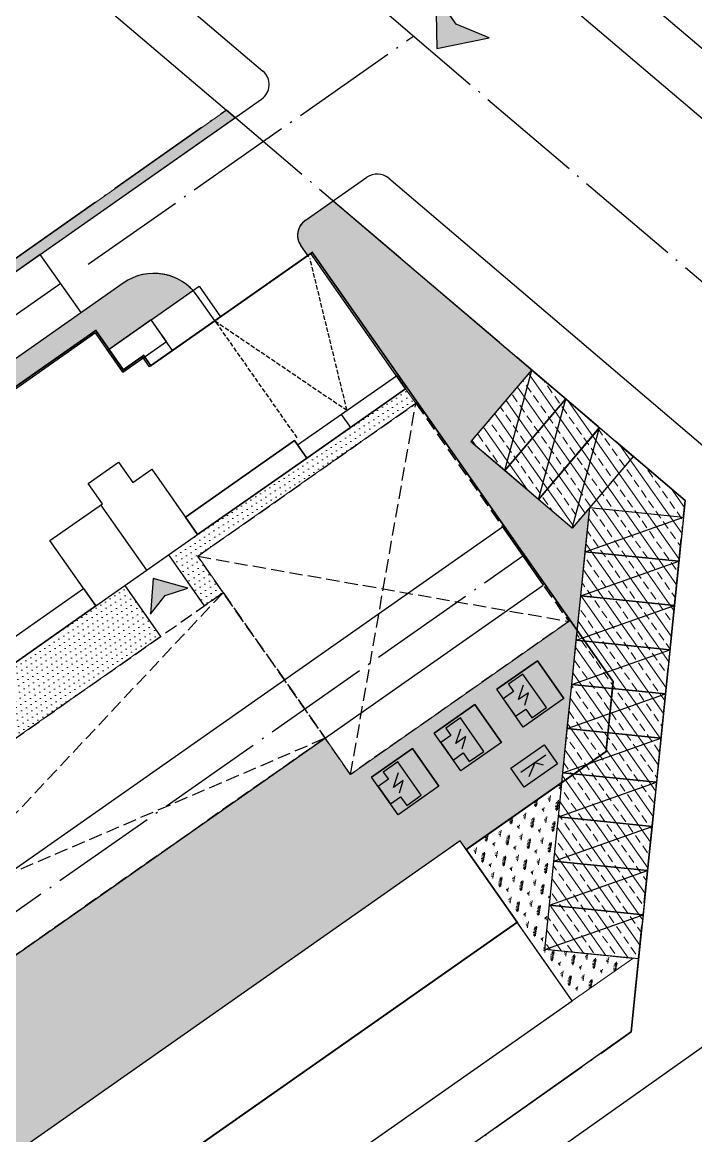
# Model space of a CAD drawing. Extents: x 36524853 to 36525459, y 2743936 to 2747542.
# Drawn here: x 36525028.8 to 36525066.7, y 2745883 to 2745945.7 of the extents above; entities that cross this region are included whole.
import ezdxf

# ---------------------------------------------------------------- set-up
doc = ezdxf.new("R2010")
doc.units = 0
doc.header["$LTSCALE"] = 1000
doc.header["$MEASUREMENT"] = 0
for name, pattern in [('DASH', [0.35, 0.25, -0.1]), ('DASHDOT', [25.4, 12.7, -6.35, 0, -6.35]), ('DOTE', [2.42, 2, -0.2, 0.02, -0.2])]:
    doc.linetypes.add(name, pattern=pattern)
for name, color, linetype in [('0-扑救场地', 6, 'DASH'), ('0-用地红线', 1, 'DOTE'), ('0-规划地下室', 2, 'Continuous'), ('0-规划建筑', 34, 'Continuous'), ('0-规划车位', 8, 'Continuous'), ('0-规划道路', 4, 'Continuous'), ('0-规划道路中线', 211, 'DASHDOT'), ('_0', 7, 'Continuous'), ('道路', 251, 'Continuous')]:
    doc.layers.add(name, color=color, linetype=linetype)
doc.layers.add('0-有效绿地', color=96, linetype='Continuous', lineweight=5)
pattern_1 = [(33.203265, (36524524.64015, 2747236.33106), (-0.04103508, 0.352595994), [0, -0.3175])]
pattern_2 = [(80.03674, (36524524.6788, 2747236.6898), (-0.9742826, 1.3895227), [0.18, -0.036, 0.048, -0.036, 0.18, -0.72]), (80.03674, (36524524.633, 2747236.6369), (-0.9742826, 1.3895227), [0.12, -0.09, 0.18, -0.09, 0.12, -0.6]), (80.03674, (36524524.2329, 2747237.1336), (-0.9742826, 1.3895227), [0.15, -0.06, 0.15, -0.84]), (80.03674, (36524523.8927, 2747236.5842), (-0.9742826, 1.3895227), [0.06, -0.12, 0.06, -0.96]), (170.03674, (36524523.9134, 2747236.7024), (-1.3895227, -0.9742826), [0.108, -1.092]), (170.03674, (36524524.6849, 2747236.9324), (-1.3895227, -0.9742826), [0.12, -1.08]), (170.03674, (36524524.264, 2747237.3109), (-1.3895227, -0.9742826), [0.12, -1.08]), (125.036736, (36524524.7237, 2747237.084), (-1.18190266, 0.20762006), [0.12, -1.5770563]), (215.036736, (36524524.6697, 2747236.7767), (-0.20762006, -1.18190266), [0.12, -1.5770563]), (143.471685, (36524524.71154, 2747237.04955), (-1.18190266, 0.20762006), [0.12, -2.5632816]), (156.000492, (36524524.69524, 2747236.9915), (-1.181902665, 0.207620063), [0.12, -4.8277268]), (156.000492, (36524524.2744, 2747237.37), (-1.181902665, 0.207620063), [0.096, -4.8517268]), (156.000492, (36524523.9176, 2747236.72603), (-1.181902665, 0.207620063), [0.084, -4.8637268]), (184.07298, (36524524.67448, 2747236.8733), (-1.181902665, 0.207620063), [0.12, -4.8277268]), (184.07298, (36524524.25363, 2747237.25182), (-1.181902665, 0.207620063), [0.096, -4.8517268]), (184.07298, (36524523.90928, 2747236.67876), (-1.181902665, 0.207620063), [0.084, -4.8637268]), (196.601787, (36524524.67, 2747236.81317), (-1.18190266, 0.20762006), [0.12, -2.5632802])]

# ---------------------------------------------------------------- blocks, each defined once
blk = doc.blocks.new('fdsafadf')
at = {"layer": '_0'}
h = blk.add_hatch(color=1, dxfattribs=at)
h.dxf.hatch_style = 1
h.paths.add_polyline_path([(0, -0.236), (-0.263, 0.655), (0.813, -0.236), (-0.263, -1.128)])
at = {"layer": '_0', "color": 1}
blk.add_lwpolyline([(0, -0.236), (-0.263, 0.655), (0.813, -0.236), (-0.263, -1.128)], close=True, dxfattribs=at)
blk = doc.blocks.new('A$C140B4F17')
at = {"layer": '0-规划车位'}
blk.add_line((-1300, 2650), (1200, -2650), dxfattribs=at)
blk.add_lwpolyline([(-1300, 2650), (1200, 2650), (1200, -2650), (-1300, -2650)], close=True, dxfattribs=at)
blk = doc.blocks.new('分析图底图')
at = {"color": 251, "linetype": 'Continuous', "flags": 128}
for points in [[(35.472, -51.09), (33.98, -48.961), (31.687, -50.568)], [(33.163, -49.712), (32.344, -50.286), (32.631, -50.695), (32.058, -51.097), (32.747, -52.08), (33.32, -51.678), (33.664, -52.169), (34.483, -51.595), (33.163, -49.712)], [(33.265, -51.451), (33.468, -50.761), (32.914, -51.149), (33.193, -50.319)], [(31.951, -53.558), (30.459, -51.429), (28.166, -53.037)], [(29.642, -52.181), (28.823, -52.755), (29.11, -53.164), (28.537, -53.566), (29.226, -54.548), (29.799, -54.147), (30.144, -54.638), (30.963, -54.064), (29.642, -52.181)], [(29.744, -53.92), (29.947, -53.229), (29.393, -53.618), (29.672, -52.787)], [(28.431, -56.027), (26.938, -53.898), (24.645, -55.505)], [(32.485, -55.016), (34.368, -53.696), (35.115, -54.76), (33.231, -56.08), (32.485, -55.016)], [(34.451, -54.271), (33.05, -55.253)], [(26.121, -54.649), (25.303, -55.223), (25.59, -55.633), (25.016, -56.035), (25.705, -57.017), (26.278, -56.615), (26.623, -57.106), (27.442, -56.532), (26.121, -54.649)], [(34.315, -54.829), (33.832, -54.705), (33.503, -55.498)], [(26.223, -56.389), (26.427, -55.698), (25.872, -56.087), (26.151, -55.256)]]:
    blk.add_lwpolyline(points, dxfattribs=at)
for points in [[(35.472, -51.09), (33.18, -52.697), (31.687, -50.568), (33.98, -48.961)], [(31.951, -53.558), (29.659, -55.166), (28.166, -53.037), (30.459, -51.429)], [(28.431, -56.027), (26.138, -57.634), (24.645, -55.505), (26.938, -53.898)]]:
    blk.add_lwpolyline(points, close=True, dxfattribs=at)
at = {"layer": '0-扑救场地', "color": 251, "linetype": 'DASH', "ltscale": 0.003}
for p, q in [((23.463, -55.358), (27.133, -34.464)), ((14.851, -43.076), (35.745, -46.746)), ((-17.323, -80.902), (16.287, -45.123)), ((-23.064, -72.714), (22.028, -53.311))]:
    blk.add_line(p, q, dxfattribs=at)
blk.add_lwpolyline([(27.133, -34.464), (35.745, -46.746), (23.463, -55.358), (14.851, -43.076)], close=True, dxfattribs=at)
blk.add_lwpolyline([(-17.323, -80.902), (-23.064, -72.714), (16.287, -45.123), (22.028, -53.311), (-17.323, -80.902)], dxfattribs=at)
at = {"layer": '0-用地红线', "color": 251, "ltscale": 0.003, "flags": 128}
blk.add_lwpolyline([(39.256, -69.856), (42.294, -39.938), (16.467, -17.956), (-36.186, -55.045), (-97.634, -98.13), (-100.179, -101.322), (-67.597, -127.144), (-42.667, -127.824), (39.256, -69.856)], close=True, dxfattribs=at)
at = {"layer": '0-规划地下室', "color": 251, "linetype": 'DASH', "ltscale": 0.003, "const_width": 0.1}
blk.add_lwpolyline([(-39.703, -114.547), (-15.139, -97.324), (-18.01, -93.23), (-3.272, -82.896), (-0.401, -86.99), (32.841, -63.682), (29.971, -59.588), (37.844, -54.068), (38.243, -50.135), (21.302, -25.973), (12.213, -32.346), (11.811, -31.773), (10.665, -32.576), (9.115, -30.366), (1.582, -35.647), (3.534, -38.431), (-12.973, -50.005), (-14.925, -47.221), (-22.13, -52.273), (-23.68, -50.063), (-90.378, -96.829)], dxfattribs=at)
at = {"layer": '0-规划建筑', "color": 251}
blk.add_line((22.931, -35.09), (23.448, -35.827), dxfattribs=at)
for points in [[(3.224, -50.007), (9.119, -45.874), (9.119, -45.874), (14.85, -41.855), (14.85, -41.855), (20.991, -37.549), (20.991, -37.549), (26.559, -33.645), (23.057, -28.651), (23.057, -28.651), (21.22, -26.031), (15.652, -29.935), (15.652, -29.935), (12.131, -32.403), (11.787, -31.912), (11.623, -32.027), (11.623, -32.027), (10.641, -32.716), (9.091, -30.505), (2.868, -34.868)], [(9.119, -45.874), (6.535, -42.189), (9.483, -40.123), (8.679, -38.976), (10.399, -37.771), (11.203, -38.917), (12.267, -38.171), (14.85, -41.855)], [(11.985, -43.864), (9.401, -40.18)]]:
    blk.add_lwpolyline(points, dxfattribs=at)
for points in [[(13.441, -31.485), (12.236, -29.765), (14.938, -27.871), (16.143, -29.59), (15.652, -29.935), (15.652, -29.935)], [(10.641, -32.716), (13.097, -30.993), (12.236, -29.765), (9.779, -31.488)], [(20.475, -36.812), (26.042, -32.909), (26.559, -33.645), (20.991, -37.549)], [(20.991, -37.549), (14.85, -41.855), (14.161, -40.873), (20.302, -36.567)], [(14.85, -41.855), (20.991, -37.549), (20.302, -36.567), (14.161, -40.873)], [(2.535, -49.025), (8.43, -44.891), (9.119, -45.874), (3.224, -50.007)], [(29.626, -59.097), (-3.616, -82.405), (2.699, -91.412), (35.942, -68.103)]]:
    blk.add_lwpolyline(points, close=True, dxfattribs=at)
at = {"layer": '0-规划道路', "color": 251}
for p, q in [((-23.153, 15.767), (16.971, -18.384)), ((-18.524, 15.767), (18.524, -15.767)), ((3.075, 15.767), (53.926, -27.514)), ((7.704, 15.767), (55.869, -25.228)), ((5.99, -26.084), (18.45, -17.347)), ((20.899, -24.18), (24.383, -21.737)), ((25.605, -21.794), (45.389, -38.633)), ((21.114, -26.227), (20.654, -25.572)), ((5.99, -26.084), (-41.016, -59.043)), ((8.287, -29.359), (5.99, -26.084)), ((10.661, -27.694), (-26.97, -54.08)), ((15.873, -29.902), (14.84, -28.428)), ((-12.128, -72.374), (32.013, -41.424)), ((32.013, -41.424), (34.309, -44.699)), ((13.213, -43.003), (15.222, -45.869)), ((-9.905, -75.701), (34.309, -44.699)), ((10.756, -44.726), (12.766, -47.591)), ((7.262, -96.17), (43.979, -70.189))]:
    blk.add_line(p, q, dxfattribs=at)
at = {"layer": '0-规划道路', "color": 251, "linetype": 'DASH', "ltscale": 0.001}
for p, q in [((23.258, -34.86), (21.178, -26.319)), ((15.816, -29.82), (23.258, -34.86)), ((15.873, -29.902), (20.466, -36.452))]:
    blk.add_line(p, q, dxfattribs=at)
at = {"layer": '0-规划道路', "color": 251}
blk.add_lwpolyline([(22.479, -23.072), (42.294, -39.938), (39.256, -69.856), (5.532, -93.719)], dxfattribs=at)
for centre, radius, start, end in [((17.876, -16.528), 1, 305.03674, 49.59743), ((24.957, -22.555), 1, 49.59743, 125.03674), ((21.473, -24.998), 1, 125.03674, 215.03674), ((12.384, -30.15), 3, 35.03674, 125.03674)]:
    blk.add_arc(centre, radius, start, end, dxfattribs=at)
at = {"layer": '0-规划道路中线', "color": 251, "linetype": 'DOTE', "ltscale": 0.003}
for p, q in [((-7.724, 15.767), (77.439, -56.719)), ((8.684, -26.638), (27.004, -13.792)), ((7.139, -27.721), (-29.224, -53.217)), ((-64.632, -111.63), (33.161, -43.061))]:
    blk.add_line(p, q, dxfattribs=at)
at = {"layer": '0-规划车位', "color": 251, "xscale": 0.001, "yscale": 0.001, "zscale": 0.001}
for p, rotation in [((32.864, -35.391), 139.5974334411746), ((34.768, -37.012), 139.5974334411746), ((36.671, -38.632), 139.5974334411746), ((39.441, -41.8), 84.20196817236938), ((39.189, -44.288), 84.20196817236938), ((38.936, -46.775), 84.20196817236938), ((38.683, -49.262), 84.20196817236938), ((38.431, -51.749), 84.20196817236938), ((38.178, -54.236), 84.20196817236938), ((37.926, -56.724), 84.20196817236938), ((37.673, -59.211), 84.20196817236938), ((37.421, -61.698), 84.20196817236938), ((37.168, -64.185), 84.20196817236938)]:
    blk.add_blockref('A$C140B4F17', p, dxfattribs=dict(at, rotation=rotation))

msp = doc.modelspace()

# ---------------------------------------------------------------- hatches: boundary and pattern name
at = {"layer": '0-有效绿地', "linetype": 'Continuous'}
h = msp.add_hatch(dxfattribs=at)
h.set_pattern_fill('草坪或沼泽', color=256, scale=0.3, angle=45)
h.set_pattern_definition(pattern_2)
h.paths.add_polyline_path([(36524982.484, 2745900.038), (36524982.772, 2745899.628), (36525040.759, 2745940.287), (36525040.255, 2745940.715), (36524987.602, 2745903.626)])
h = msp.add_hatch(dxfattribs=at)
h.set_pattern_fill('草坪或沼泽', color=256, scale=0.3, angle=45)
h.set_pattern_definition(pattern_2)
edge = h.paths.add_edge_path()
edge.add_line((36525060.011, 2745911.416), (36525060.713, 2745918.332))
edge.add_line((36525060.713, 2745918.332), (36525059.731, 2745917.178))
edge.add_line((36525059.731, 2745917.178), (36525054.02, 2745922.039))
edge.add_line((36525054.02, 2745922.039), (36525057.455, 2745926.075))
edge.add_line((36525057.455, 2745926.075), (36525046.266, 2745935.599))
edge.add_line((36525046.266, 2745935.599), (36525044.686, 2745934.491))
edge.add_arc((36525045.261, 2745933.673), 1, 125.03674, 215.03674)
edge.add_line((36525044.442, 2745933.099), (36525044.844, 2745932.525))
edge.add_line((36525044.844, 2745932.525), (36525045.089, 2745932.698))
edge.add_line((36525045.089, 2745932.698), (36525060.011, 2745911.416))
h = msp.add_hatch(dxfattribs=at)
h.set_pattern_fill('草坪或沼泽', color=256, scale=0.3, angle=45)
h.set_pattern_definition(pattern_2)
edge = h.paths.add_edge_path()
edge.add_line((36525001.658, 2745906.397), (36525008.863, 2745911.45))
edge.add_line((36525008.863, 2745911.45), (36525009.609, 2745910.385))
edge.add_line((36525009.609, 2745910.385), (36525013.949, 2745913.428))
edge.add_line((36525013.949, 2745913.428), (36525015.155, 2745911.708))
edge.add_line((36525015.155, 2745911.708), (36525022.163, 2745916.623))
edge.add_line((36525022.163, 2745916.623), (36525020.958, 2745918.342))
edge.add_line((36525020.958, 2745918.342), (36525026.116, 2745921.959))
edge.add_line((36525026.116, 2745921.959), (36525025.37, 2745923.023))
edge.add_line((36525025.37, 2745923.023), (36525032.903, 2745928.305))
edge.add_line((36525032.903, 2745928.305), (36525033.649, 2745927.241))
edge.add_line((36525033.649, 2745927.241), (36525038.376, 2745930.555))
edge.add_arc((36525036.171, 2745928.521), 3, 42.69887, 125.0368)
edge.add_line((36525034.449, 2745930.977), (36525000.911, 2745907.462))
edge.add_line((36525000.911, 2745907.462), (36525001.658, 2745906.397))
h = msp.add_hatch(dxfattribs=at)
h.set_pattern_fill('ANSI33', color=256, scale=0.3, angle=45)
h.set_pattern_definition([(125.036736, (36524524.64015, 2747236.3311), (-0.7798919, -0.5468317), []), (125.036736, (36524524.7567, 2747236.9944), (-0.7798919, -0.5468317), [0.47625, -0.238125])])
h.paths.add_polyline_path([(36525058.188, 2745893.46), (36525063.461, 2745892.925), (36525065.986, 2745917.797), (36525066.081, 2745918.733), (36525057.455, 2745926.075), (36525054.02, 2745922.039), (36525059.731, 2745917.178), (36525060.713, 2745918.332)])
h = msp.add_hatch(dxfattribs=at)
h.set_pattern_fill('DOTS', color=256, scale=0.2, angle=-1.83347)
h.set_pattern_definition(pattern_1)
h.paths.add_polyline_path([(36525039.01, 2745912.802), (36525040.074, 2745913.548), (36525038.639, 2745915.595), (36525050.921, 2745924.207), (36525050.347, 2745925.025), (36525037, 2745915.668)])
h = msp.add_hatch(dxfattribs=at)
h.set_pattern_fill('DOTS', color=256, scale=0.2, angle=-1.83347)
h.set_pattern_definition(pattern_1)
h.paths.add_polyline_path([(36525013.125, 2745898.927), (36525015.134, 2745896.061), (36525036.553, 2745911.08), (36525034.544, 2745913.945)])
h = msp.add_hatch(dxfattribs=at)
h.set_pattern_fill('DOTS', color=256, scale=0.2, angle=-1.83347)
h.set_pattern_definition(pattern_1)
edge = h.paths.add_edge_path()
edge.add_line((36525059.142, 2745902.858), (36525053.758, 2745899.083))
edge.add_line((36525053.758, 2745899.083), (36525053.414, 2745899.574))
edge.add_line((36525053.414, 2745899.574), (36525020.171, 2745876.266))
edge.add_line((36525020.171, 2745876.266), (36525020.516, 2745875.775))
edge.add_line((36525020.516, 2745875.775), (36525020.106, 2745875.487))
edge.add_line((36525020.106, 2745875.487), (36525015.858, 2745881.546))
edge.add_line((36525015.858, 2745881.546), (36525010.618, 2745877.872))
edge.add_line((36525010.618, 2745877.872), (36525014.866, 2745871.813))
edge.add_line((36525014.866, 2745871.813), (36525012.574, 2745870.206))
edge.add_line((36525012.574, 2745870.206), (36525010.737, 2745872.825))
edge.add_arc((36525015.65, 2745876.27), 6, 181.82582, 215.03674, ccw=False)
edge.add_arc((36525015.65, 2745876.27), 6, 148.61491, 181.82582, ccw=False)
edge.add_arc((36525020.772, 2745873.145), 12, 125.03674, 148.61491, ccw=False)
edge.add_line((36525013.883, 2745882.97), (36525045.815, 2745905.36))
edge.add_line((36525045.815, 2745905.36), (36525047.25, 2745903.313))
edge.add_line((36525047.25, 2745903.313), (36525059.614, 2745911.982))
edge.add_line((36525059.614, 2745911.982), (36525060.011, 2745911.416))
edge.add_line((36525060.011, 2745911.416), (36525059.142, 2745902.858))
h = msp.add_hatch(dxfattribs=at)
h.set_pattern_fill('草坪或沼泽', color=256, scale=0.3, angle=45)
h.set_pattern_definition(pattern_2)
h.paths.add_polyline_path([(36525059.729, 2745890.568), (36525053.758, 2745899.083), (36525059.142, 2745902.858), (36525058.188, 2745893.46), (36525063.137, 2745892.957)])

# ---------------------------------------------------------------- linework, layer by layer
at = {"layer": '0-有效绿地'}
for points in [[(36524982.484, 2745900.038), (36524982.772, 2745899.628), (36525040.759, 2745940.287), (36525040.255, 2745940.715), (36524987.602, 2745903.626)], [(36525058.188, 2745893.46), (36525063.461, 2745892.925), (36525065.986, 2745917.797), (36525066.081, 2745918.733), (36525057.455, 2745926.075), (36525054.02, 2745922.039), (36525059.731, 2745917.178), (36525060.713, 2745918.332), (36525058.188, 2745893.46)], [(36525039.01, 2745912.802), (36525040.074, 2745913.548), (36525038.639, 2745915.595), (36525050.921, 2745924.207), (36525050.347, 2745925.025), (36525037, 2745915.668)], [(36525013.125, 2745898.927), (36525015.134, 2745896.061), (36525036.553, 2745911.08), (36525034.544, 2745913.945)]]:
    msp.add_lwpolyline(points, close=True, dxfattribs=at)
for points in [[(36525060.011, 2745911.416), (36525060.713, 2745918.332), (36525059.731, 2745917.178), (36525054.02, 2745922.039), (36525057.455, 2745926.075), (36525046.266, 2745935.599), (36525044.686, 2745934.491, 0.414214), (36525044.442, 2745933.099), (36525044.844, 2745932.525), (36525045.089, 2745932.698), (36525060.011, 2745911.416)], [(36525001.658, 2745906.397), (36525008.863, 2745911.45), (36525009.609, 2745910.385), (36525013.949, 2745913.428), (36525015.155, 2745911.708), (36525022.163, 2745916.623), (36525020.958, 2745918.342), (36525026.116, 2745921.959), (36525025.37, 2745923.023), (36525032.903, 2745928.305), (36525033.649, 2745927.241), (36525038.376, 2745930.555, 0.375566), (36525034.449, 2745930.977), (36525000.911, 2745907.462)]]:
    msp.add_lwpolyline(points, format="xyb", close=True, dxfattribs=at)
msp.add_lwpolyline([(36525059.142, 2745902.858), (36525053.758, 2745899.083), (36525053.414, 2745899.574), (36525020.171, 2745876.266), (36525020.516, 2745875.775), (36525020.106, 2745875.487), (36525015.858, 2745881.546), (36525010.618, 2745877.872), (36525014.866, 2745871.813), (36525012.574, 2745870.206), (36525010.737, 2745872.825, -0.145933), (36525009.653, 2745876.079, -0.145933), (36525010.528, 2745879.394, -0.103244), (36525013.883, 2745882.97), (36525045.815, 2745905.36), (36525047.25, 2745903.313), (36525059.614, 2745911.982), (36525060.011, 2745911.416), (36525059.142, 2745902.858)], format="xyb", dxfattribs=at)
msp.add_lwpolyline([(36525059.729, 2745890.568), (36525053.758, 2745899.083), (36525059.142, 2745902.858), (36525058.188, 2745893.46), (36525063.137, 2745892.957), (36525059.729, 2745890.568)], dxfattribs=at)

# ---------------------------------------------------------------- block references
msp.add_blockref('分析图底图', (36525023.788, 2745958.671))
at = {"layer": '道路', "color": 251}
for p, xscale, yscale, zscale, rotation in [((36525052.803, 2745945.866), -2.16, 2.16, 2.16, 51.25409316616827), ((36525037.086, 2745913.576), -1.44, 1.44, 1.44, 305.0367519569032)]:
    msp.add_blockref('fdsafadf', p, dxfattribs=dict(at, xscale=xscale, yscale=yscale, zscale=zscale, rotation=rotation))

doc.saveas('drawing.dxf')
